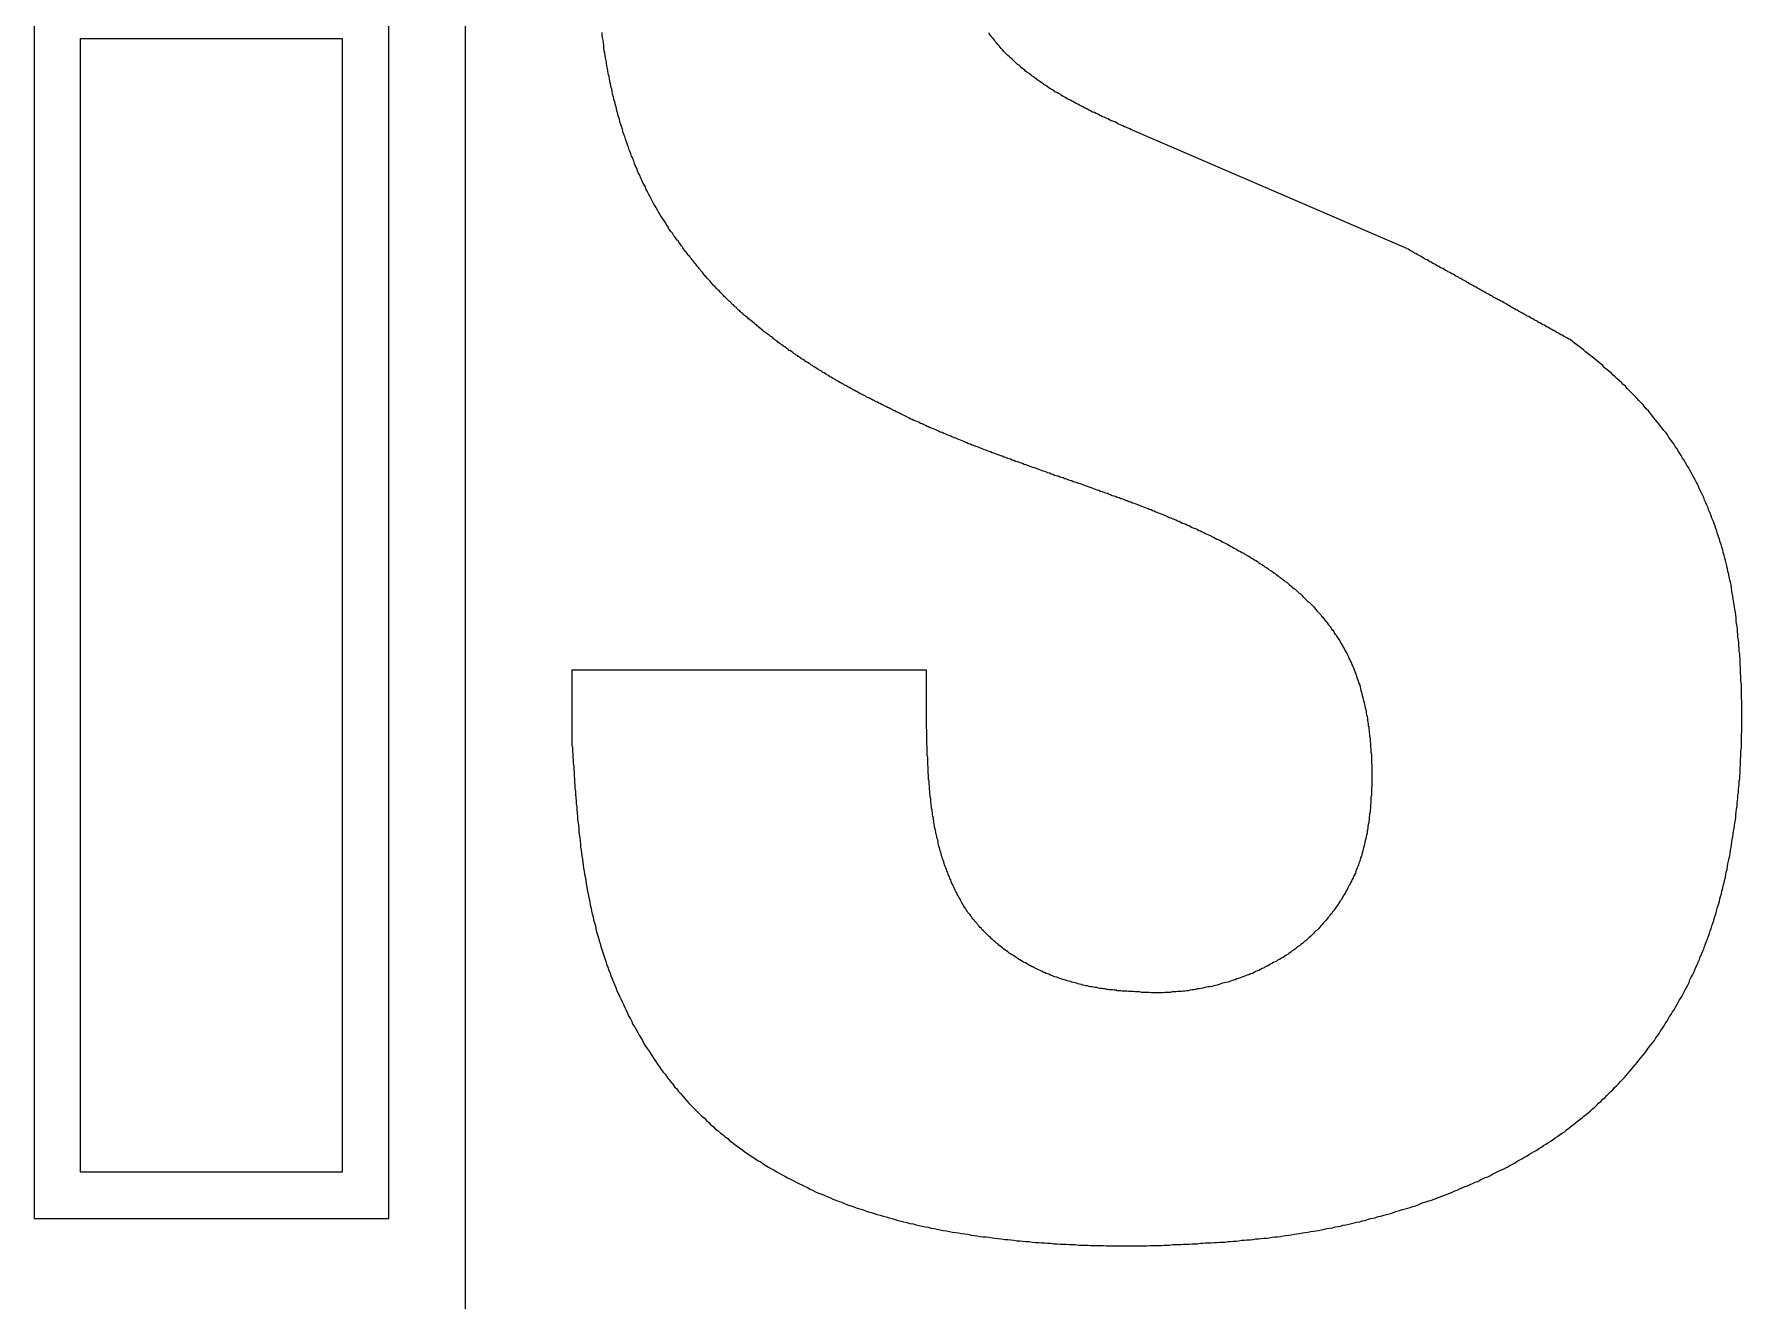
# Model space of a CAD drawing. Extents: x 79 to 365, y 158 to 362.
# Drawn here: x 126.534 to 130.48, y 334.522 to 337.45 of the extents above; entities that cross this region are included whole.
import ezdxf

# ---------------------------------------------------------------- set-up
doc = ezdxf.new("R2010")
doc.units = 0
doc.linetypes.add('CENTER', pattern=[17.5, 13, -1.5, 1.5, -1.5])
doc.layers.get('0').update_dxf_attribs({"linetype": 'CONTINUOUS'})
doc.layers.add('CENTER', color=1, linetype='CENTER')

msp = doc.modelspace()

# ---------------------------------------------------------------- linework, layer by layer
at = {"color": 7, "linetype": 'CONTINUOUS'}
for p, q in [((126.5344, 337.5473), (126.5344, 334.7122)), ((127.3535, 334.7122), (127.3535, 337.5473)), ((126.6417, 334.8195), (126.6417, 337.44)), ((126.6417, 337.44), (127.2458, 337.44)), ((127.2458, 337.44), (127.2458, 334.8195)), ((129.7059, 336.9542), (129.0738, 337.2274)), ((127.7769, 335.9796), (127.7769, 335.8147)), ((128.5961, 335.9796), (127.7769, 335.9796)), ((128.5961, 335.8601), (128.5961, 335.9796)), ((127.2458, 334.8195), (126.6417, 334.8195)), ((126.5344, 334.7122), (127.3535, 334.7122))]:
    msp.add_line(p, q, dxfattribs=at)
at = {"color": 7}
for points in [[(127.846, 337.454, 0), (127.846, 337.448, 0), (127.847, 337.442, 0), (127.848, 337.436, 0), (127.849, 337.43, 0), (127.85, 337.424, 0), (127.85, 337.418, 0), (127.851, 337.412, 0), (127.852, 337.407, 0), (127.853, 337.401, 0), (127.854, 337.395, 0), (127.855, 337.389, 0), (127.856, 337.383, 0), (127.857, 337.377, 0), (127.858, 337.371, 0), (127.859, 337.365, 0), (127.86, 337.359, 0), (127.862, 337.353, 0), (127.863, 337.347, 0), (127.864, 337.341, 0), (127.865, 337.336, 0), (127.866, 337.33, 0), (127.868, 337.324, 0), (127.869, 337.318, 0), (127.87, 337.312, 0), (127.872, 337.306, 0), (127.873, 337.3, 0), (127.875, 337.294, 0), (127.876, 337.289, 0), (127.878, 337.283, 0), (127.879, 337.277, 0), (127.881, 337.271, 0), (127.882, 337.265, 0), (127.884, 337.26, 0), (127.886, 337.254, 0), (127.887, 337.248, 0), (127.889, 337.242, 0), (127.891, 337.237, 0), (127.893, 337.231, 0), (127.894, 337.225, 0), (127.896, 337.219, 0), (127.898, 337.214, 0), (127.9, 337.208, 0), (127.902, 337.202, 0), (127.904, 337.197, 0), (127.906, 337.191, 0), (127.908, 337.185, 0), (127.91, 337.18, 0), (127.912, 337.174, 0), (127.914, 337.168, 0), (127.917, 337.163, 0), (127.919, 337.157, 0), (127.921, 337.151, 0), (127.923, 337.146, 0), (127.926, 337.14, 0), (127.928, 337.135, 0), (127.93, 337.129, 0), (127.933, 337.124, 0), (127.935, 337.118, 0), (127.938, 337.113, 0), (127.94, 337.107, 0), (127.943, 337.102, 0), (127.946, 337.097, 0), (127.948, 337.091, 0), (127.951, 337.086, 0), (127.954, 337.08, 0), (127.957, 337.075, 0), (127.959, 337.07, 0), (127.962, 337.064, 0), (127.965, 337.059, 0), (127.968, 337.054, 0), (127.971, 337.049, 0), (127.974, 337.044, 0), (127.977, 337.038, 0), (127.98, 337.033, 0), (127.983, 337.028, 0), (127.986, 337.023, 0), (127.99, 337.018, 0), (127.993, 337.013, 0), (127.996, 337.008, 0), (127.999, 337.003, 0)], [(129.074, 337.227, 0), (129.07, 337.229, 0), (129.066, 337.231, 0), (129.062, 337.233, 0), (129.058, 337.234, 0), (129.054, 337.236, 0), (129.05, 337.238, 0), (129.046, 337.24, 0), (129.042, 337.241, 0), (129.038, 337.243, 0), (129.035, 337.245, 0), (129.031, 337.247, 0), (129.027, 337.249, 0), (129.023, 337.25, 0), (129.019, 337.252, 0), (129.015, 337.254, 0), (129.011, 337.256, 0), (129.007, 337.258, 0), (129.003, 337.259, 0), (128.999, 337.261, 0), (128.996, 337.263, 0), (128.992, 337.265, 0), (128.988, 337.267, 0), (128.984, 337.269, 0), (128.98, 337.27, 0), (128.976, 337.272, 0), (128.972, 337.274, 0), (128.969, 337.276, 0), (128.965, 337.278, 0), (128.961, 337.28, 0), (128.957, 337.282, 0), (128.953, 337.284, 0), (128.95, 337.286, 0), (128.946, 337.288, 0), (128.942, 337.29, 0), (128.938, 337.292, 0), (128.934, 337.294, 0), (128.931, 337.296, 0), (128.927, 337.298, 0), (128.923, 337.3, 0), (128.919, 337.302, 0), (128.916, 337.304, 0), (128.912, 337.306, 0), (128.908, 337.308, 0), (128.905, 337.311, 0), (128.901, 337.313, 0), (128.897, 337.315, 0), (128.893, 337.317, 0), (128.89, 337.32, 0), (128.886, 337.322, 0), (128.883, 337.324, 0), (128.879, 337.326, 0), (128.875, 337.329, 0), (128.872, 337.331, 0), (128.868, 337.333, 0), (128.865, 337.336, 0), (128.861, 337.338, 0), (128.857, 337.341, 0), (128.854, 337.343, 0), (128.85, 337.346, 0), (128.847, 337.348, 0), (128.843, 337.351, 0), (128.84, 337.353, 0), (128.837, 337.356, 0), (128.833, 337.359, 0), (128.83, 337.361, 0), (128.826, 337.364, 0), (128.823, 337.367, 0), (128.82, 337.369, 0), (128.816, 337.372, 0), (128.813, 337.375, 0), (128.81, 337.378, 0), (128.806, 337.381, 0), (128.803, 337.383, 0), (128.8, 337.386, 0), (128.797, 337.389, 0), (128.794, 337.392, 0), (128.79, 337.395, 0), (128.787, 337.398, 0), (128.784, 337.401, 0), (128.781, 337.404, 0), (128.778, 337.407, 0), (128.775, 337.41, 0), (128.772, 337.414, 0), (128.769, 337.417, 0), (128.766, 337.42, 0), (128.764, 337.423, 0), (128.761, 337.426, 0), (128.758, 337.43, 0), (128.755, 337.433, 0), (128.753, 337.436, 0), (128.75, 337.44, 0), (128.747, 337.443, 0), (128.745, 337.446, 0), (128.742, 337.45, 0), (128.74, 337.453, 0)], [(128.552, 336.565, 0), (128.549, 336.566, 0), (128.546, 336.568, 0), (128.543, 336.569, 0), (128.541, 336.57, 0), (128.538, 336.572, 0), (128.535, 336.573, 0), (128.532, 336.575, 0), (128.529, 336.576, 0), (128.526, 336.577, 0), (128.523, 336.579, 0), (128.52, 336.58, 0), (128.518, 336.582, 0), (128.515, 336.583, 0), (128.512, 336.584, 0), (128.509, 336.586, 0), (128.506, 336.587, 0), (128.503, 336.589, 0), (128.5, 336.59, 0), (128.497, 336.592, 0), (128.495, 336.593, 0), (128.492, 336.594, 0), (128.489, 336.596, 0), (128.486, 336.597, 0), (128.483, 336.599, 0), (128.48, 336.6, 0), (128.477, 336.602, 0), (128.475, 336.603, 0), (128.472, 336.604, 0), (128.469, 336.606, 0), (128.466, 336.607, 0), (128.463, 336.609, 0), (128.46, 336.61, 0), (128.457, 336.612, 0), (128.455, 336.613, 0), (128.452, 336.615, 0), (128.449, 336.616, 0), (128.446, 336.618, 0), (128.443, 336.619, 0), (128.44, 336.621, 0), (128.438, 336.622, 0), (128.435, 336.624, 0), (128.432, 336.625, 0), (128.429, 336.627, 0), (128.426, 336.628, 0), (128.424, 336.63, 0), (128.421, 336.631, 0), (128.418, 336.633, 0), (128.415, 336.634, 0), (128.412, 336.636, 0), (128.41, 336.638, 0), (128.407, 336.639, 0), (128.404, 336.641, 0), (128.401, 336.642, 0), (128.398, 336.644, 0), (128.396, 336.645, 0), (128.393, 336.647, 0), (128.39, 336.649, 0), (128.387, 336.65, 0), (128.385, 336.652, 0), (128.382, 336.653, 0), (128.379, 336.655, 0), (128.376, 336.657, 0), (128.373, 336.658, 0), (128.371, 336.66, 0), (128.368, 336.662, 0), (128.365, 336.663, 0), (128.363, 336.665, 0), (128.36, 336.667, 0), (128.357, 336.668, 0), (128.354, 336.67, 0), (128.352, 336.672, 0), (128.349, 336.673, 0), (128.346, 336.675, 0), (128.343, 336.677, 0), (128.341, 336.678, 0), (128.338, 336.68, 0), (128.335, 336.682, 0), (128.333, 336.684, 0), (128.33, 336.685, 0), (128.327, 336.687, 0), (128.325, 336.689, 0), (128.322, 336.691, 0), (128.319, 336.692, 0), (128.316, 336.694, 0), (128.314, 336.696, 0), (128.311, 336.698, 0), (128.308, 336.699, 0), (128.306, 336.701, 0), (128.303, 336.703, 0), (128.3, 336.705, 0), (128.298, 336.707, 0), (128.295, 336.708, 0), (128.293, 336.71, 0), (128.29, 336.712, 0), (128.287, 336.714, 0), (128.285, 336.716, 0), (128.282, 336.718, 0), (128.279, 336.719, 0), (128.277, 336.721, 0), (128.274, 336.723, 0), (128.272, 336.725, 0), (128.269, 336.727, 0), (128.266, 336.729, 0), (128.264, 336.731, 0), (128.261, 336.732, 0), (128.259, 336.734, 0), (128.256, 336.736, 0), (128.253, 336.738, 0), (128.251, 336.74, 0), (128.248, 336.742, 0), (128.246, 336.744, 0), (128.243, 336.746, 0), (128.241, 336.748, 0), (128.238, 336.75, 0), (128.235, 336.752, 0), (128.233, 336.754, 0), (128.23, 336.756, 0), (128.228, 336.758, 0), (128.225, 336.76, 0), (128.223, 336.761, 0), (128.22, 336.763, 0), (128.218, 336.765, 0), (128.215, 336.767, 0), (128.213, 336.769, 0), (128.21, 336.771, 0), (128.208, 336.774, 0), (128.205, 336.776, 0), (128.203, 336.778, 0), (128.2, 336.78, 0), (128.198, 336.782, 0), (128.195, 336.784, 0), (128.193, 336.786, 0), (128.19, 336.788, 0), (128.188, 336.79, 0), (128.185, 336.792, 0), (128.183, 336.794, 0), (128.181, 336.796, 0), (128.178, 336.798, 0), (128.176, 336.8, 0), (128.173, 336.802, 0), (128.171, 336.805, 0), (128.168, 336.807, 0), (128.166, 336.809, 0), (128.164, 336.811, 0), (128.161, 336.813, 0), (128.159, 336.815, 0), (128.157, 336.818, 0), (128.154, 336.82, 0), (128.152, 336.822, 0), (128.15, 336.824, 0), (128.147, 336.826, 0), (128.145, 336.828, 0), (128.143, 336.831, 0), (128.14, 336.833, 0), (128.138, 336.835, 0), (128.136, 336.837, 0), (128.133, 336.84, 0), (128.131, 336.842, 0), (128.129, 336.844, 0), (128.127, 336.846, 0), (128.124, 336.849, 0), (128.122, 336.851, 0), (128.12, 336.853, 0), (128.118, 336.856, 0), (128.115, 336.858, 0), (128.113, 336.86, 0), (128.111, 336.862, 0), (128.109, 336.865, 0), (128.107, 336.867, 0), (128.104, 336.869, 0), (128.102, 336.872, 0), (128.1, 336.874, 0), (128.098, 336.877, 0), (128.096, 336.879, 0), (128.094, 336.881, 0), (128.092, 336.884, 0), (128.089, 336.886, 0), (128.087, 336.889, 0), (128.085, 336.891, 0), (128.083, 336.893, 0), (128.081, 336.896, 0), (128.079, 336.898, 0), (128.077, 336.901, 0), (128.075, 336.903, 0), (128.073, 336.906, 0), (128.071, 336.908, 0), (128.069, 336.911, 0), (128.067, 336.913, 0), (128.065, 336.916, 0), (128.063, 336.918, 0), (128.061, 336.921, 0), (128.059, 336.923, 0), (128.057, 336.926, 0), (128.055, 336.928, 0), (128.053, 336.931, 0), (128.051, 336.933, 0), (128.049, 336.936, 0), (128.047, 336.938, 0), (128.045, 336.941, 0), (128.043, 336.943, 0), (128.041, 336.946, 0), (128.039, 336.948, 0), (128.037, 336.951, 0), (128.035, 336.954, 0), (128.033, 336.956, 0), (128.032, 336.959, 0), (128.03, 336.961, 0), (128.028, 336.964, 0), (128.026, 336.966, 0), (128.024, 336.969, 0), (128.022, 336.972, 0), (128.02, 336.974, 0), (128.018, 336.977, 0), (128.016, 336.979, 0), (128.014, 336.982, 0), (128.012, 336.984, 0), (128.011, 336.987, 0), (128.009, 336.99, 0), (128.007, 336.992, 0), (128.005, 336.995, 0), (128.003, 336.997, 0), (128.001, 337, 0), (127.999, 337.003, 0)], [(130.083, 336.744, 0), (130.08, 336.745, 0), (130.077, 336.747, 0), (130.074, 336.749, 0), (130.071, 336.75, 0), (130.068, 336.752, 0), (130.065, 336.754, 0), (130.062, 336.755, 0), (130.059, 336.757, 0), (130.056, 336.759, 0), (130.053, 336.76, 0), (130.05, 336.762, 0), (130.047, 336.764, 0), (130.044, 336.765, 0), (130.041, 336.767, 0), (130.039, 336.768, 0), (130.036, 336.77, 0), (130.033, 336.772, 0), (130.03, 336.773, 0), (130.027, 336.775, 0), (130.024, 336.777, 0), (130.021, 336.778, 0), (130.018, 336.78, 0), (130.015, 336.782, 0), (130.012, 336.783, 0), (130.009, 336.785, 0), (130.006, 336.787, 0), (130.003, 336.788, 0), (130, 336.79, 0), (129.997, 336.792, 0), (129.994, 336.793, 0), (129.991, 336.795, 0), (129.988, 336.797, 0), (129.985, 336.798, 0), (129.982, 336.8, 0), (129.979, 336.802, 0), (129.976, 336.803, 0), (129.973, 336.805, 0), (129.97, 336.807, 0), (129.967, 336.808, 0), (129.964, 336.81, 0), (129.961, 336.812, 0), (129.958, 336.813, 0), (129.955, 336.815, 0), (129.952, 336.817, 0), (129.949, 336.818, 0), (129.946, 336.82, 0), (129.943, 336.822, 0), (129.941, 336.823, 0), (129.938, 336.825, 0), (129.935, 336.827, 0), (129.932, 336.828, 0), (129.929, 336.83, 0), (129.926, 336.832, 0), (129.923, 336.833, 0), (129.92, 336.835, 0), (129.917, 336.836, 0), (129.914, 336.838, 0), (129.911, 336.84, 0), (129.908, 336.841, 0), (129.905, 336.843, 0), (129.902, 336.845, 0), (129.899, 336.846, 0), (129.896, 336.848, 0), (129.893, 336.85, 0), (129.89, 336.851, 0), (129.887, 336.853, 0), (129.884, 336.855, 0), (129.881, 336.856, 0), (129.878, 336.858, 0), (129.875, 336.86, 0), (129.872, 336.861, 0), (129.869, 336.863, 0), (129.866, 336.865, 0), (129.863, 336.866, 0), (129.86, 336.868, 0), (129.857, 336.87, 0), (129.854, 336.871, 0), (129.851, 336.873, 0), (129.848, 336.875, 0), (129.845, 336.876, 0), (129.843, 336.878, 0), (129.84, 336.88, 0), (129.837, 336.881, 0), (129.834, 336.883, 0), (129.831, 336.885, 0), (129.828, 336.886, 0), (129.825, 336.888, 0), (129.822, 336.89, 0), (129.819, 336.891, 0), (129.816, 336.893, 0), (129.813, 336.895, 0), (129.81, 336.896, 0), (129.807, 336.898, 0), (129.804, 336.9, 0), (129.801, 336.901, 0), (129.798, 336.903, 0), (129.795, 336.904, 0), (129.792, 336.906, 0), (129.789, 336.908, 0), (129.786, 336.909, 0), (129.783, 336.911, 0), (129.78, 336.913, 0), (129.777, 336.914, 0), (129.774, 336.916, 0), (129.771, 336.918, 0), (129.768, 336.919, 0), (129.765, 336.921, 0), (129.762, 336.923, 0), (129.759, 336.924, 0), (129.756, 336.926, 0), (129.753, 336.928, 0), (129.75, 336.929, 0), (129.747, 336.931, 0), (129.744, 336.933, 0), (129.742, 336.934, 0), (129.739, 336.936, 0), (129.736, 336.938, 0), (129.733, 336.939, 0), (129.73, 336.941, 0), (129.727, 336.943, 0), (129.724, 336.944, 0), (129.721, 336.946, 0), (129.718, 336.948, 0), (129.715, 336.949, 0), (129.712, 336.951, 0), (129.709, 336.953, 0), (129.706, 336.954, 0)], [(129.126, 334.65, 0), (129.133, 334.65, 0), (129.139, 334.65, 0), (129.145, 334.651, 0), (129.152, 334.651, 0), (129.158, 334.651, 0), (129.165, 334.652, 0), (129.171, 334.652, 0), (129.177, 334.652, 0), (129.184, 334.652, 0), (129.19, 334.653, 0), (129.197, 334.653, 0), (129.203, 334.653, 0), (129.209, 334.654, 0), (129.216, 334.654, 0), (129.222, 334.654, 0), (129.229, 334.655, 0), (129.235, 334.655, 0), (129.241, 334.656, 0), (129.248, 334.656, 0), (129.254, 334.656, 0), (129.261, 334.657, 0), (129.267, 334.657, 0), (129.273, 334.658, 0), (129.28, 334.658, 0), (129.286, 334.658, 0), (129.293, 334.659, 0), (129.299, 334.659, 0), (129.305, 334.66, 0), (129.312, 334.66, 0), (129.318, 334.661, 0), (129.325, 334.662, 0), (129.331, 334.662, 0), (129.337, 334.663, 0), (129.344, 334.663, 0), (129.35, 334.664, 0), (129.356, 334.665, 0), (129.363, 334.665, 0), (129.369, 334.666, 0), (129.376, 334.667, 0), (129.382, 334.667, 0), (129.388, 334.668, 0), (129.395, 334.669, 0), (129.401, 334.67, 0), (129.407, 334.67, 0), (129.414, 334.671, 0), (129.42, 334.672, 0), (129.426, 334.673, 0), (129.433, 334.674, 0), (129.439, 334.675, 0), (129.446, 334.676, 0), (129.452, 334.677, 0), (129.458, 334.678, 0), (129.465, 334.679, 0), (129.471, 334.68, 0), (129.477, 334.681, 0), (129.484, 334.682, 0), (129.49, 334.683, 0), (129.496, 334.684, 0), (129.502, 334.685, 0), (129.509, 334.686, 0), (129.515, 334.688, 0), (129.521, 334.689, 0), (129.528, 334.69, 0), (129.534, 334.691, 0), (129.54, 334.693, 0), (129.547, 334.694, 0), (129.553, 334.695, 0), (129.559, 334.697, 0), (129.565, 334.698, 0), (129.572, 334.699, 0), (129.578, 334.701, 0), (129.584, 334.702, 0), (129.59, 334.704, 0), (129.597, 334.705, 0), (129.603, 334.707, 0), (129.609, 334.708, 0), (129.615, 334.71, 0), (129.622, 334.712, 0), (129.628, 334.713, 0), (129.634, 334.715, 0), (129.64, 334.717, 0), (129.646, 334.718, 0), (129.653, 334.72, 0), (129.659, 334.722, 0), (129.665, 334.723, 0), (129.671, 334.725, 0), (129.677, 334.727, 0), (129.683, 334.729, 0), (129.689, 334.731, 0), (129.696, 334.733, 0), (129.702, 334.735, 0), (129.708, 334.736, 0), (129.714, 334.738, 0), (129.72, 334.74, 0), (129.726, 334.742, 0), (129.732, 334.744, 0), (129.738, 334.747, 0), (129.744, 334.749, 0), (129.75, 334.751, 0), (129.757, 334.753, 0), (129.763, 334.755, 0), (129.769, 334.757, 0), (129.775, 334.759, 0), (129.781, 334.762, 0), (129.787, 334.764, 0), (129.793, 334.766, 0), (129.799, 334.769, 0), (129.805, 334.771, 0), (129.811, 334.773, 0), (129.817, 334.776, 0), (129.822, 334.778, 0), (129.828, 334.781, 0), (129.834, 334.783, 0), (129.84, 334.786, 0), (129.846, 334.788, 0), (129.852, 334.791, 0), (129.858, 334.793, 0), (129.864, 334.796, 0), (129.87, 334.798, 0), (129.875, 334.801, 0), (129.881, 334.804, 0), (129.887, 334.807, 0), (129.893, 334.809, 0), (129.899, 334.812, 0), (129.904, 334.815, 0), (129.91, 334.818, 0), (129.916, 334.821, 0), (129.922, 334.824, 0), (129.927, 334.826, 0), (129.933, 334.829, 0), (129.939, 334.832, 0), (129.944, 334.835, 0), (129.95, 334.838, 0), (129.956, 334.841, 0), (129.961, 334.845, 0), (129.967, 334.848, 0), (129.973, 334.851, 0), (129.978, 334.854, 0), (129.984, 334.857, 0), (129.989, 334.861, 0), (129.995, 334.864, 0), (130, 334.867, 0), (130.006, 334.87, 0), (130.011, 334.874, 0), (130.017, 334.877, 0), (130.022, 334.881, 0), (130.027, 334.884, 0), (130.033, 334.888, 0), (130.038, 334.891, 0), (130.044, 334.895, 0), (130.049, 334.899, 0), (130.054, 334.902, 0), (130.059, 334.906, 0), (130.065, 334.91, 0), (130.07, 334.913, 0), (130.075, 334.917, 0), (130.08, 334.921, 0), (130.085, 334.925, 0), (130.09, 334.929, 0), (130.095, 334.933, 0), (130.1, 334.937, 0), (130.106, 334.941, 0), (130.111, 334.945, 0), (130.115, 334.949, 0), (130.12, 334.953, 0), (130.125, 334.957, 0), (130.13, 334.961, 0), (130.135, 334.966, 0), (130.14, 334.97, 0), (130.145, 334.974, 0), (130.149, 334.979, 0), (130.154, 334.983, 0), (130.159, 334.988, 0), (130.164, 334.992, 0), (130.168, 334.997, 0), (130.173, 335.001, 0), (130.177, 335.006, 0), (130.182, 335.01, 0), (130.186, 335.015, 0), (130.191, 335.02, 0), (130.195, 335.024, 0), (130.2, 335.029, 0), (130.204, 335.034, 0), (130.209, 335.038, 0), (130.213, 335.043, 0), (130.217, 335.048, 0), (130.221, 335.053, 0), (130.226, 335.058, 0), (130.23, 335.063, 0), (130.234, 335.068, 0), (130.238, 335.073, 0), (130.242, 335.078, 0), (130.246, 335.083, 0), (130.25, 335.088, 0), (130.254, 335.093, 0), (130.258, 335.098, 0), (130.262, 335.104, 0), (130.266, 335.109, 0), (130.27, 335.114, 0), (130.274, 335.119, 0), (130.278, 335.124, 0), (130.281, 335.13, 0), (130.285, 335.135, 0), (130.289, 335.14, 0), (130.292, 335.146, 0), (130.296, 335.151, 0), (130.3, 335.157, 0), (130.303, 335.162, 0), (130.307, 335.168, 0), (130.31, 335.173, 0), (130.313, 335.179, 0), (130.317, 335.184, 0), (130.32, 335.19, 0), (130.324, 335.195, 0), (130.327, 335.201, 0), (130.33, 335.206, 0), (130.333, 335.212, 0), (130.336, 335.218, 0), (130.34, 335.223, 0), (130.343, 335.229, 0), (130.346, 335.235, 0), (130.349, 335.241, 0), (130.352, 335.246, 0), (130.355, 335.252, 0), (130.358, 335.258, 0), (130.36, 335.264, 0), (130.363, 335.27, 0), (130.366, 335.275, 0), (130.369, 335.281, 0), (130.371, 335.287, 0), (130.374, 335.293, 0), (130.377, 335.299, 0), (130.379, 335.305, 0), (130.382, 335.311, 0), (130.384, 335.317, 0), (130.387, 335.323, 0), (130.389, 335.329, 0), (130.392, 335.335, 0), (130.394, 335.341, 0), (130.396, 335.347, 0), (130.398, 335.353, 0), (130.401, 335.359, 0), (130.403, 335.365, 0), (130.405, 335.371, 0), (130.407, 335.377, 0), (130.409, 335.383, 0), (130.411, 335.389, 0), (130.413, 335.395, 0), (130.415, 335.401, 0), (130.417, 335.408, 0), (130.419, 335.414, 0), (130.421, 335.42, 0), (130.422, 335.426, 0), (130.424, 335.432, 0), (130.426, 335.438, 0), (130.428, 335.445, 0), (130.429, 335.451, 0), (130.431, 335.457, 0), (130.433, 335.463, 0), (130.434, 335.469, 0), (130.436, 335.476, 0), (130.437, 335.482, 0), (130.439, 335.488, 0), (130.44, 335.494, 0), (130.442, 335.501, 0), (130.443, 335.507, 0), (130.444, 335.513, 0), (130.446, 335.519, 0), (130.447, 335.526, 0), (130.448, 335.532, 0), (130.449, 335.538, 0), (130.451, 335.545, 0), (130.452, 335.551, 0), (130.453, 335.557, 0), (130.454, 335.564, 0), (130.455, 335.57, 0), (130.456, 335.576, 0), (130.457, 335.583, 0), (130.458, 335.589, 0), (130.459, 335.595, 0), (130.46, 335.602, 0), (130.461, 335.608, 0), (130.462, 335.614, 0), (130.463, 335.621, 0), (130.464, 335.627, 0), (130.465, 335.633, 0), (130.466, 335.64, 0), (130.466, 335.646, 0), (130.467, 335.652, 0), (130.468, 335.659, 0), (130.469, 335.665, 0), (130.469, 335.672, 0), (130.47, 335.678, 0), (130.471, 335.684, 0), (130.471, 335.691, 0), (130.472, 335.697, 0), (130.472, 335.704, 0), (130.473, 335.71, 0), (130.474, 335.716, 0), (130.474, 335.723, 0), (130.475, 335.729, 0), (130.475, 335.736, 0), (130.476, 335.742, 0), (130.476, 335.748, 0), (130.476, 335.755, 0), (130.477, 335.761, 0), (130.477, 335.768, 0), (130.477, 335.774, 0), (130.478, 335.78, 0), (130.478, 335.787, 0), (130.478, 335.793, 0), (130.479, 335.8, 0), (130.479, 335.806, 0), (130.479, 335.812, 0), (130.479, 335.819, 0), (130.479, 335.825, 0), (130.479, 335.832, 0), (130.48, 335.838, 0), (130.48, 335.845, 0), (130.48, 335.851, 0), (130.48, 335.857, 0), (130.48, 335.864, 0), (130.48, 335.87, 0), (130.48, 335.877, 0), (130.48, 335.883, 0), (130.48, 335.889, 0), (130.48, 335.896, 0), (130.48, 335.902, 0), (130.48, 335.909, 0), (130.479, 335.915, 0), (130.479, 335.922, 0), (130.479, 335.928, 0), (130.479, 335.934, 0), (130.479, 335.941, 0), (130.479, 335.947, 0), (130.478, 335.954, 0), (130.478, 335.96, 0), (130.478, 335.966, 0), (130.477, 335.973, 0), (130.477, 335.979, 0), (130.477, 335.986, 0), (130.476, 335.992, 0), (130.476, 335.998, 0), (130.476, 336.005, 0), (130.475, 336.011, 0), (130.475, 336.018, 0), (130.474, 336.024, 0), (130.474, 336.03, 0), (130.473, 336.037, 0), (130.473, 336.043, 0), (130.472, 336.05, 0), (130.471, 336.056, 0), (130.471, 336.062, 0), (130.47, 336.069, 0), (130.47, 336.075, 0), (130.469, 336.081, 0), (130.468, 336.088, 0), (130.467, 336.094, 0), (130.467, 336.101, 0), (130.466, 336.107, 0), (130.465, 336.113, 0), (130.464, 336.12, 0), (130.463, 336.126, 0), (130.462, 336.132, 0), (130.461, 336.139, 0), (130.46, 336.145, 0), (130.459, 336.151, 0), (130.458, 336.158, 0), (130.457, 336.164, 0), (130.456, 336.17, 0), (130.455, 336.177, 0), (130.454, 336.183, 0), (130.452, 336.189, 0), (130.451, 336.195, 0), (130.45, 336.202, 0), (130.448, 336.208, 0), (130.447, 336.214, 0), (130.445, 336.221, 0), (130.444, 336.227, 0), (130.442, 336.233, 0), (130.441, 336.239, 0), (130.439, 336.245, 0), (130.437, 336.252, 0), (130.436, 336.258, 0), (130.434, 336.264, 0), (130.432, 336.27, 0), (130.43, 336.276, 0), (130.428, 336.283, 0), (130.426, 336.289, 0), (130.424, 336.295, 0), (130.422, 336.301, 0), (130.42, 336.307, 0), (130.418, 336.313, 0), (130.416, 336.319, 0), (130.414, 336.325, 0), (130.411, 336.331, 0), (130.409, 336.337, 0), (130.407, 336.343, 0), (130.404, 336.349, 0), (130.402, 336.355, 0), (130.399, 336.361, 0), (130.397, 336.367, 0), (130.394, 336.373, 0), (130.392, 336.379, 0), (130.389, 336.385, 0), (130.386, 336.391, 0), (130.383, 336.397, 0), (130.381, 336.402, 0), (130.378, 336.408, 0), (130.375, 336.414, 0), (130.372, 336.42, 0), (130.369, 336.425, 0), (130.366, 336.431, 0), (130.363, 336.437, 0), (130.36, 336.442, 0), (130.357, 336.448, 0), (130.353, 336.454, 0), (130.35, 336.459, 0), (130.347, 336.465, 0), (130.343, 336.47, 0), (130.34, 336.476, 0), (130.337, 336.481, 0), (130.333, 336.487, 0), (130.33, 336.492, 0), (130.326, 336.497, 0), (130.323, 336.503, 0), (130.319, 336.508, 0), (130.315, 336.513, 0), (130.311, 336.518, 0), (130.308, 336.524, 0), (130.304, 336.529, 0), (130.3, 336.534, 0), (130.296, 336.539, 0), (130.292, 336.544, 0), (130.288, 336.549, 0), (130.284, 336.554, 0), (130.28, 336.559, 0), (130.276, 336.564, 0), (130.272, 336.569, 0), (130.268, 336.574, 0), (130.264, 336.579, 0), (130.259, 336.584, 0), (130.255, 336.589, 0), (130.251, 336.594, 0), (130.247, 336.598, 0), (130.242, 336.603, 0), (130.238, 336.608, 0), (130.233, 336.613, 0), (130.229, 336.617, 0), (130.224, 336.622, 0), (130.22, 336.626, 0), (130.215, 336.631, 0), (130.211, 336.636, 0), (130.206, 336.64, 0), (130.202, 336.645, 0), (130.197, 336.649, 0), (130.192, 336.653, 0), (130.187, 336.658, 0), (130.183, 336.662, 0), (130.178, 336.667, 0), (130.173, 336.671, 0), (130.168, 336.675, 0), (130.163, 336.679, 0), (130.159, 336.684, 0), (130.154, 336.688, 0), (130.149, 336.692, 0), (130.144, 336.696, 0), (130.139, 336.7, 0), (130.134, 336.704, 0), (130.129, 336.708, 0), (130.124, 336.712, 0), (130.119, 336.716, 0), (130.114, 336.72, 0), (130.109, 336.724, 0), (130.104, 336.728, 0), (130.099, 336.732, 0), (130.093, 336.736, 0), (130.088, 336.74, 0), (130.083, 336.744, 0)], [(128.552, 336.565, 0), (128.556, 336.563, 0), (128.56, 336.561, 0), (128.563, 336.56, 0), (128.567, 336.558, 0), (128.571, 336.556, 0), (128.575, 336.555, 0), (128.579, 336.553, 0), (128.582, 336.551, 0), (128.586, 336.55, 0), (128.59, 336.548, 0), (128.594, 336.546, 0), (128.598, 336.544, 0), (128.601, 336.543, 0), (128.605, 336.541, 0), (128.609, 336.539, 0), (128.613, 336.538, 0), (128.617, 336.536, 0), (128.62, 336.535, 0), (128.624, 336.533, 0), (128.628, 336.531, 0), (128.632, 336.53, 0), (128.636, 336.528, 0), (128.64, 336.526, 0), (128.643, 336.525, 0), (128.647, 336.523, 0), (128.651, 336.522, 0), (128.655, 336.52, 0), (128.659, 336.518, 0), (128.663, 336.517, 0), (128.666, 336.515, 0), (128.67, 336.514, 0), (128.674, 336.512, 0), (128.678, 336.511, 0), (128.682, 336.509, 0), (128.686, 336.507, 0), (128.689, 336.506, 0), (128.693, 336.504, 0), (128.697, 336.503, 0), (128.701, 336.501, 0), (128.705, 336.5, 0), (128.709, 336.498, 0), (128.713, 336.497, 0), (128.717, 336.495, 0), (128.72, 336.494, 0), (128.724, 336.492, 0), (128.728, 336.491, 0), (128.732, 336.489, 0), (128.736, 336.488, 0), (128.74, 336.486, 0), (128.744, 336.485, 0), (128.748, 336.483, 0), (128.751, 336.482, 0), (128.755, 336.481, 0), (128.759, 336.479, 0), (128.763, 336.478, 0), (128.767, 336.476, 0), (128.771, 336.475, 0), (128.775, 336.473, 0), (128.779, 336.472, 0), (128.783, 336.47, 0), (128.787, 336.469, 0), (128.79, 336.468, 0), (128.794, 336.466, 0), (128.798, 336.465, 0), (128.802, 336.463, 0), (128.806, 336.462, 0), (128.81, 336.461, 0), (128.814, 336.459, 0), (128.818, 336.458, 0), (128.822, 336.456, 0), (128.826, 336.455, 0), (128.829, 336.454, 0), (128.833, 336.452, 0), (128.837, 336.451, 0), (128.841, 336.449, 0), (128.845, 336.448, 0), (128.849, 336.447, 0), (128.853, 336.445, 0), (128.857, 336.444, 0), (128.861, 336.442, 0), (128.865, 336.441, 0), (128.869, 336.44, 0), (128.873, 336.438, 0), (128.876, 336.437, 0), (128.88, 336.436, 0), (128.884, 336.434, 0), (128.888, 336.433, 0), (128.892, 336.431, 0), (128.896, 336.43, 0), (128.9, 336.429, 0), (128.904, 336.427, 0), (128.908, 336.426, 0), (128.912, 336.425, 0), (128.916, 336.423, 0), (128.92, 336.422, 0), (128.924, 336.42, 0), (128.927, 336.419, 0), (128.931, 336.418, 0), (128.935, 336.416, 0), (128.939, 336.415, 0), (128.943, 336.414, 0), (128.947, 336.412, 0), (128.951, 336.411, 0), (128.955, 336.41, 0), (128.959, 336.408, 0), (128.963, 336.407, 0), (128.967, 336.405, 0), (128.971, 336.404, 0), (128.974, 336.403, 0), (128.978, 336.401, 0), (128.982, 336.4, 0), (128.986, 336.398, 0), (128.99, 336.397, 0), (128.994, 336.396, 0), (128.998, 336.394, 0), (129.002, 336.393, 0), (129.006, 336.391, 0), (129.01, 336.39, 0), (129.014, 336.389, 0), (129.018, 336.387, 0), (129.021, 336.386, 0), (129.025, 336.384, 0), (129.029, 336.383, 0), (129.033, 336.382, 0), (129.037, 336.38, 0), (129.041, 336.379, 0), (129.045, 336.377, 0), (129.049, 336.376, 0), (129.053, 336.374, 0), (129.056, 336.373, 0), (129.06, 336.372, 0), (129.064, 336.37, 0), (129.068, 336.369, 0), (129.072, 336.367, 0), (129.076, 336.366, 0), (129.08, 336.364, 0), (129.084, 336.363, 0), (129.088, 336.361, 0), (129.091, 336.36, 0), (129.095, 336.358, 0), (129.099, 336.357, 0), (129.103, 336.355, 0), (129.107, 336.354, 0), (129.111, 336.352, 0), (129.115, 336.351, 0), (129.118, 336.349, 0), (129.122, 336.348, 0), (129.126, 336.346, 0), (129.13, 336.344, 0), (129.134, 336.343, 0), (129.138, 336.341, 0), (129.142, 336.34, 0), (129.145, 336.338, 0), (129.149, 336.337, 0), (129.153, 336.335, 0), (129.157, 336.333, 0), (129.161, 336.332, 0), (129.165, 336.33, 0), (129.168, 336.329, 0), (129.172, 336.327, 0), (129.176, 336.325, 0), (129.18, 336.324, 0), (129.184, 336.322, 0), (129.187, 336.32, 0), (129.191, 336.319, 0), (129.195, 336.317, 0), (129.199, 336.315, 0), (129.203, 336.314, 0), (129.206, 336.312, 0), (129.21, 336.31, 0), (129.214, 336.308, 0), (129.218, 336.307, 0), (129.222, 336.305, 0), (129.225, 336.303, 0), (129.229, 336.302, 0), (129.233, 336.3, 0), (129.237, 336.298, 0), (129.24, 336.296, 0), (129.244, 336.294, 0), (129.248, 336.293, 0), (129.252, 336.291, 0), (129.255, 336.289, 0), (129.259, 336.287, 0), (129.263, 336.285, 0), (129.267, 336.283, 0), (129.27, 336.282, 0), (129.274, 336.28, 0), (129.278, 336.278, 0), (129.281, 336.276, 0), (129.285, 336.274, 0), (129.289, 336.272, 0), (129.292, 336.27, 0), (129.296, 336.268, 0), (129.3, 336.266, 0), (129.303, 336.264, 0), (129.307, 336.262, 0), (129.311, 336.26, 0), (129.314, 336.258, 0), (129.318, 336.256, 0), (129.322, 336.254, 0), (129.325, 336.252, 0), (129.329, 336.25, 0), (129.332, 336.248, 0), (129.336, 336.246, 0), (129.339, 336.244, 0), (129.343, 336.242, 0), (129.347, 336.239, 0), (129.35, 336.237, 0), (129.354, 336.235, 0), (129.357, 336.233, 0), (129.361, 336.231, 0), (129.364, 336.228, 0), (129.368, 336.226, 0), (129.371, 336.224, 0), (129.375, 336.222, 0), (129.378, 336.219, 0), (129.382, 336.217, 0), (129.385, 336.215, 0), (129.388, 336.212, 0), (129.392, 336.21, 0), (129.395, 336.208, 0), (129.399, 336.205, 0), (129.402, 336.203, 0), (129.405, 336.2, 0), (129.409, 336.198, 0), (129.412, 336.195, 0), (129.415, 336.193, 0), (129.419, 336.19, 0), (129.422, 336.188, 0), (129.425, 336.185, 0), (129.429, 336.183, 0), (129.432, 336.18, 0), (129.435, 336.177, 0), (129.438, 336.175, 0), (129.441, 336.172, 0), (129.445, 336.169, 0), (129.448, 336.167, 0), (129.451, 336.164, 0), (129.454, 336.161, 0), (129.457, 336.158, 0), (129.46, 336.156, 0), (129.463, 336.153, 0), (129.466, 336.15, 0), (129.469, 336.147, 0), (129.472, 336.144, 0), (129.475, 336.141, 0), (129.478, 336.138, 0), (129.481, 336.136, 0), (129.484, 336.133, 0), (129.487, 336.13, 0), (129.49, 336.127, 0), (129.493, 336.124, 0), (129.496, 336.12, 0), (129.498, 336.117, 0), (129.501, 336.114, 0), (129.504, 336.111, 0), (129.507, 336.108, 0), (129.509, 336.105, 0), (129.512, 336.102, 0), (129.515, 336.098, 0), (129.517, 336.095, 0), (129.52, 336.092, 0), (129.522, 336.089, 0), (129.525, 336.085, 0), (129.527, 336.082, 0), (129.53, 336.079, 0), (129.532, 336.075, 0), (129.535, 336.072, 0), (129.537, 336.069, 0), (129.539, 336.065, 0), (129.542, 336.062, 0), (129.544, 336.058, 0), (129.546, 336.055, 0), (129.549, 336.051, 0), (129.551, 336.048, 0), (129.553, 336.044, 0), (129.555, 336.04, 0), (129.557, 336.037, 0), (129.559, 336.033, 0), (129.561, 336.03, 0), (129.563, 336.026, 0), (129.565, 336.022, 0), (129.567, 336.019, 0), (129.569, 336.015, 0), (129.571, 336.011, 0), (129.572, 336.007, 0), (129.574, 336.004, 0), (129.576, 336, 0), (129.578, 335.996, 0), (129.579, 335.992, 0), (129.581, 335.988, 0), (129.583, 335.985, 0), (129.584, 335.981, 0), (129.586, 335.977, 0), (129.587, 335.973, 0), (129.589, 335.969, 0), (129.59, 335.965, 0), (129.591, 335.961, 0), (129.593, 335.957, 0), (129.594, 335.953, 0), (129.595, 335.949, 0), (129.597, 335.945, 0), (129.598, 335.941, 0), (129.599, 335.937, 0), (129.6, 335.933, 0), (129.601, 335.929, 0), (129.602, 335.925, 0), (129.603, 335.921, 0), (129.604, 335.917, 0), (129.605, 335.913, 0), (129.606, 335.909, 0), (129.607, 335.905, 0), (129.608, 335.901, 0), (129.609, 335.897, 0), (129.61, 335.893, 0), (129.611, 335.889, 0), (129.612, 335.885, 0), (129.612, 335.881, 0), (129.613, 335.877, 0), (129.614, 335.873, 0), (129.615, 335.868, 0), (129.615, 335.864, 0), (129.616, 335.86, 0), (129.617, 335.856, 0), (129.617, 335.852, 0), (129.618, 335.848, 0), (129.618, 335.844, 0), (129.619, 335.84, 0), (129.619, 335.836, 0), (129.62, 335.831, 0), (129.62, 335.827, 0), (129.621, 335.823, 0), (129.621, 335.819, 0), (129.621, 335.815, 0), (129.622, 335.811, 0), (129.622, 335.807, 0), (129.622, 335.803, 0), (129.623, 335.798, 0), (129.623, 335.794, 0), (129.623, 335.79, 0), (129.624, 335.786, 0), (129.624, 335.782, 0), (129.624, 335.778, 0), (129.624, 335.774, 0), (129.624, 335.769, 0), (129.624, 335.765, 0), (129.625, 335.761, 0), (129.625, 335.757, 0), (129.625, 335.753, 0), (129.625, 335.749, 0), (129.625, 335.744, 0), (129.625, 335.74, 0), (129.625, 335.736, 0), (129.625, 335.732, 0), (129.625, 335.728, 0), (129.625, 335.723, 0), (129.625, 335.719, 0), (129.625, 335.715, 0), (129.625, 335.711, 0), (129.624, 335.707, 0), (129.624, 335.703, 0), (129.624, 335.698, 0), (129.624, 335.694, 0), (129.624, 335.69, 0), (129.623, 335.686, 0), (129.623, 335.682, 0), (129.623, 335.677, 0), (129.623, 335.673, 0), (129.622, 335.669, 0), (129.622, 335.665, 0), (129.622, 335.661, 0), (129.621, 335.656, 0), (129.621, 335.652, 0), (129.62, 335.648, 0), (129.62, 335.644, 0), (129.619, 335.64, 0), (129.619, 335.636, 0), (129.618, 335.631, 0), (129.618, 335.627, 0), (129.617, 335.623, 0), (129.616, 335.619, 0), (129.616, 335.615, 0), (129.615, 335.611, 0), (129.614, 335.607, 0), (129.614, 335.603, 0), (129.613, 335.599, 0), (129.612, 335.594, 0), (129.611, 335.59, 0), (129.61, 335.586, 0), (129.609, 335.582, 0), (129.608, 335.578, 0), (129.607, 335.574, 0), (129.606, 335.57, 0), (129.605, 335.566, 0), (129.604, 335.562, 0), (129.603, 335.558, 0), (129.602, 335.554, 0), (129.601, 335.55, 0), (129.599, 335.546, 0), (129.598, 335.542, 0), (129.597, 335.538, 0), (129.595, 335.534, 0), (129.594, 335.53, 0), (129.593, 335.526, 0), (129.591, 335.523, 0), (129.59, 335.519, 0), (129.588, 335.515, 0), (129.587, 335.511, 0), (129.585, 335.507, 0), (129.583, 335.503, 0), (129.582, 335.5, 0), (129.58, 335.496, 0), (129.578, 335.492, 0), (129.576, 335.488, 0), (129.574, 335.484, 0), (129.572, 335.481, 0), (129.57, 335.477, 0), (129.568, 335.473, 0), (129.566, 335.47, 0), (129.564, 335.466, 0), (129.562, 335.462, 0), (129.56, 335.459, 0), (129.558, 335.455, 0), (129.556, 335.452, 0), (129.554, 335.448, 0), (129.551, 335.445, 0), (129.549, 335.441, 0), (129.547, 335.438, 0), (129.544, 335.434, 0), (129.542, 335.431, 0), (129.539, 335.427, 0), (129.537, 335.424, 0), (129.534, 335.421, 0), (129.532, 335.417, 0), (129.529, 335.414, 0), (129.527, 335.411, 0), (129.524, 335.408, 0), (129.521, 335.404, 0), (129.519, 335.401, 0), (129.516, 335.398, 0), (129.513, 335.395, 0), (129.51, 335.392, 0), (129.507, 335.389, 0), (129.505, 335.386, 0), (129.502, 335.382, 0), (129.499, 335.379, 0), (129.496, 335.377, 0), (129.493, 335.374, 0), (129.49, 335.371, 0), (129.487, 335.368, 0), (129.484, 335.365, 0), (129.48, 335.362, 0), (129.477, 335.359, 0), (129.474, 335.356, 0), (129.471, 335.354, 0), (129.468, 335.351, 0), (129.465, 335.348, 0), (129.461, 335.346, 0), (129.458, 335.343, 0), (129.455, 335.341, 0), (129.451, 335.338, 0), (129.448, 335.335, 0), (129.444, 335.333, 0), (129.441, 335.331, 0), (129.438, 335.328, 0), (129.434, 335.326, 0), (129.431, 335.323, 0), (129.427, 335.321, 0), (129.424, 335.319, 0), (129.42, 335.316, 0), (129.416, 335.314, 0), (129.413, 335.312, 0), (129.409, 335.31, 0), (129.406, 335.308, 0), (129.402, 335.306, 0), (129.398, 335.304, 0), (129.394, 335.302, 0), (129.391, 335.3, 0), (129.387, 335.298, 0), (129.383, 335.296, 0), (129.379, 335.294, 0), (129.376, 335.292, 0), (129.372, 335.29, 0), (129.368, 335.288, 0), (129.364, 335.286, 0), (129.36, 335.285, 0), (129.356, 335.283, 0), (129.353, 335.281, 0), (129.349, 335.279, 0), (129.345, 335.278, 0), (129.341, 335.276, 0), (129.337, 335.275, 0), (129.333, 335.273, 0), (129.329, 335.272, 0), (129.325, 335.27, 0), (129.321, 335.269, 0), (129.317, 335.267, 0), (129.313, 335.266, 0), (129.309, 335.264, 0), (129.305, 335.263, 0), (129.301, 335.262, 0), (129.297, 335.26, 0), (129.293, 335.259, 0), (129.288, 335.258, 0), (129.284, 335.257, 0), (129.28, 335.256, 0), (129.276, 335.255, 0), (129.272, 335.253, 0), (129.268, 335.252, 0), (129.264, 335.251, 0), (129.26, 335.25, 0), (129.256, 335.249, 0), (129.251, 335.248, 0), (129.247, 335.248, 0), (129.243, 335.247, 0), (129.239, 335.246, 0), (129.235, 335.245, 0), (129.231, 335.244, 0), (129.226, 335.243, 0), (129.222, 335.243, 0), (129.218, 335.242, 0), (129.214, 335.241, 0), (129.21, 335.241, 0), (129.205, 335.24, 0), (129.201, 335.239, 0), (129.197, 335.239, 0), (129.193, 335.238, 0), (129.189, 335.238, 0), (129.185, 335.237, 0), (129.18, 335.237, 0), (129.176, 335.237, 0), (129.172, 335.236, 0), (129.168, 335.236, 0), (129.164, 335.236, 0), (129.159, 335.235, 0), (129.155, 335.235, 0), (129.151, 335.235, 0), (129.147, 335.235, 0), (129.143, 335.234, 0), (129.139, 335.234, 0), (129.134, 335.234, 0), (129.13, 335.234, 0), (129.126, 335.234, 0)], [(129.126, 335.234, 0), (129.122, 335.234, 0), (129.119, 335.234, 0), (129.115, 335.234, 0), (129.111, 335.235, 0), (129.108, 335.235, 0), (129.104, 335.235, 0), (129.1, 335.235, 0), (129.096, 335.235, 0), (129.093, 335.235, 0), (129.089, 335.236, 0), (129.085, 335.236, 0), (129.082, 335.236, 0), (129.078, 335.236, 0), (129.074, 335.237, 0), (129.071, 335.237, 0), (129.067, 335.237, 0), (129.063, 335.237, 0), (129.059, 335.238, 0), (129.056, 335.238, 0), (129.052, 335.238, 0), (129.048, 335.238, 0), (129.045, 335.239, 0), (129.041, 335.239, 0), (129.037, 335.239, 0), (129.034, 335.24, 0), (129.03, 335.24, 0), (129.026, 335.241, 0), (129.023, 335.241, 0), (129.019, 335.241, 0), (129.015, 335.242, 0), (129.012, 335.242, 0), (129.008, 335.243, 0), (129.004, 335.243, 0), (129.001, 335.244, 0), (128.997, 335.244, 0), (128.993, 335.245, 0), (128.99, 335.246, 0), (128.986, 335.246, 0), (128.982, 335.247, 0), (128.979, 335.248, 0), (128.975, 335.248, 0), (128.972, 335.249, 0), (128.968, 335.25, 0), (128.964, 335.25, 0), (128.961, 335.251, 0), (128.957, 335.252, 0), (128.954, 335.253, 0), (128.95, 335.254, 0), (128.946, 335.255, 0), (128.943, 335.256, 0), (128.939, 335.257, 0), (128.936, 335.258, 0), (128.932, 335.259, 0), (128.929, 335.26, 0), (128.925, 335.261, 0), (128.921, 335.262, 0), (128.918, 335.263, 0), (128.914, 335.264, 0), (128.911, 335.265, 0), (128.907, 335.266, 0), (128.904, 335.267, 0), (128.9, 335.269, 0), (128.897, 335.27, 0), (128.893, 335.271, 0), (128.89, 335.272, 0), (128.886, 335.274, 0), (128.883, 335.275, 0), (128.879, 335.277, 0), (128.876, 335.278, 0), (128.873, 335.279, 0), (128.869, 335.281, 0), (128.866, 335.282, 0), (128.862, 335.284, 0), (128.859, 335.286, 0), (128.855, 335.287, 0), (128.852, 335.289, 0), (128.849, 335.29, 0), (128.845, 335.292, 0), (128.842, 335.294, 0), (128.839, 335.295, 0), (128.835, 335.297, 0), (128.832, 335.299, 0), (128.829, 335.301, 0), (128.825, 335.303, 0), (128.822, 335.304, 0), (128.819, 335.306, 0), (128.816, 335.308, 0), (128.812, 335.31, 0), (128.809, 335.312, 0), (128.806, 335.314, 0), (128.803, 335.316, 0), (128.8, 335.318, 0), (128.797, 335.32, 0), (128.793, 335.322, 0), (128.79, 335.324, 0), (128.787, 335.326, 0), (128.784, 335.329, 0), (128.781, 335.331, 0), (128.778, 335.333, 0), (128.775, 335.335, 0), (128.772, 335.338, 0), (128.769, 335.34, 0), (128.766, 335.342, 0), (128.763, 335.344, 0), (128.761, 335.347, 0), (128.758, 335.349, 0), (128.755, 335.352, 0), (128.752, 335.354, 0), (128.749, 335.357, 0), (128.746, 335.359, 0), (128.744, 335.362, 0), (128.741, 335.364, 0), (128.738, 335.367, 0), (128.736, 335.369, 0), (128.733, 335.372, 0), (128.73, 335.375, 0), (128.728, 335.377, 0), (128.725, 335.38, 0), (128.723, 335.383, 0), (128.72, 335.385, 0), (128.718, 335.388, 0), (128.715, 335.391, 0), (128.713, 335.394, 0), (128.71, 335.397, 0), (128.708, 335.399, 0), (128.706, 335.402, 0), (128.703, 335.405, 0), (128.701, 335.408, 0), (128.699, 335.411, 0), (128.697, 335.414, 0), (128.695, 335.417, 0), (128.692, 335.42, 0), (128.69, 335.423, 0), (128.688, 335.426, 0), (128.686, 335.429, 0), (128.684, 335.432, 0), (128.682, 335.436, 0), (128.68, 335.439, 0), (128.678, 335.442, 0), (128.676, 335.445, 0), (128.675, 335.448, 0), (128.673, 335.452, 0), (128.671, 335.455, 0), (128.669, 335.458, 0), (128.667, 335.461, 0), (128.666, 335.465, 0), (128.664, 335.468, 0), (128.662, 335.471, 0), (128.661, 335.475, 0), (128.659, 335.478, 0), (128.658, 335.481, 0), (128.656, 335.485, 0), (128.654, 335.488, 0), (128.653, 335.492, 0), (128.652, 335.495, 0), (128.65, 335.498, 0), (128.649, 335.502, 0), (128.647, 335.505, 0), (128.646, 335.509, 0), (128.645, 335.512, 0), (128.643, 335.516, 0), (128.642, 335.519, 0), (128.641, 335.523, 0), (128.639, 335.526, 0), (128.638, 335.53, 0), (128.637, 335.533, 0), (128.636, 335.537, 0), (128.635, 335.541, 0), (128.633, 335.544, 0), (128.632, 335.548, 0), (128.631, 335.551, 0), (128.63, 335.555, 0), (128.629, 335.559, 0), (128.628, 335.562, 0), (128.627, 335.566, 0), (128.626, 335.569, 0), (128.625, 335.573, 0), (128.624, 335.577, 0), (128.623, 335.58, 0), (128.623, 335.584, 0), (128.622, 335.588, 0), (128.621, 335.591, 0), (128.62, 335.595, 0), (128.619, 335.599, 0), (128.618, 335.602, 0), (128.618, 335.606, 0), (128.617, 335.609, 0), (128.616, 335.613, 0), (128.615, 335.617, 0), (128.615, 335.62, 0), (128.614, 335.624, 0), (128.613, 335.628, 0), (128.613, 335.631, 0), (128.612, 335.635, 0), (128.612, 335.639, 0), (128.611, 335.642, 0), (128.61, 335.646, 0), (128.61, 335.65, 0), (128.609, 335.653, 0), (128.609, 335.657, 0), (128.608, 335.661, 0), (128.608, 335.664, 0), (128.607, 335.668, 0), (128.607, 335.672, 0), (128.606, 335.675, 0), (128.606, 335.679, 0), (128.606, 335.683, 0), (128.605, 335.686, 0), (128.605, 335.69, 0), (128.604, 335.694, 0), (128.604, 335.698, 0), (128.604, 335.701, 0), (128.603, 335.705, 0), (128.603, 335.709, 0), (128.603, 335.712, 0), (128.602, 335.716, 0), (128.602, 335.72, 0), (128.602, 335.723, 0), (128.601, 335.727, 0), (128.601, 335.731, 0), (128.601, 335.734, 0), (128.601, 335.738, 0), (128.6, 335.742, 0), (128.6, 335.745, 0), (128.6, 335.749, 0), (128.6, 335.753, 0), (128.6, 335.757, 0), (128.599, 335.76, 0), (128.599, 335.764, 0), (128.599, 335.768, 0), (128.599, 335.771, 0), (128.599, 335.775, 0), (128.599, 335.779, 0), (128.598, 335.782, 0), (128.598, 335.786, 0), (128.598, 335.79, 0), (128.598, 335.793, 0), (128.598, 335.797, 0), (128.598, 335.801, 0), (128.598, 335.805, 0), (128.597, 335.808, 0), (128.597, 335.812, 0), (128.597, 335.816, 0), (128.597, 335.819, 0), (128.597, 335.823, 0), (128.597, 335.827, 0), (128.597, 335.83, 0), (128.597, 335.834, 0), (128.597, 335.838, 0), (128.597, 335.842, 0), (128.596, 335.845, 0), (128.596, 335.849, 0), (128.596, 335.853, 0), (128.596, 335.856, 0), (128.596, 335.86, 0)], [(127.777, 335.815, 0), (127.777, 335.807, 0), (127.778, 335.8, 0), (127.778, 335.793, 0), (127.779, 335.786, 0), (127.779, 335.779, 0), (127.78, 335.772, 0), (127.78, 335.764, 0), (127.781, 335.757, 0), (127.781, 335.75, 0), (127.782, 335.743, 0), (127.782, 335.736, 0), (127.783, 335.728, 0), (127.783, 335.721, 0), (127.784, 335.714, 0), (127.784, 335.707, 0), (127.785, 335.7, 0), (127.785, 335.693, 0), (127.786, 335.685, 0), (127.787, 335.678, 0), (127.787, 335.671, 0), (127.788, 335.664, 0), (127.788, 335.657, 0), (127.789, 335.65, 0), (127.79, 335.642, 0), (127.79, 335.635, 0), (127.791, 335.628, 0), (127.792, 335.621, 0), (127.793, 335.614, 0), (127.793, 335.607, 0), (127.794, 335.6, 0), (127.795, 335.593, 0), (127.796, 335.585, 0), (127.797, 335.578, 0), (127.797, 335.571, 0), (127.798, 335.564, 0), (127.799, 335.557, 0), (127.8, 335.55, 0), (127.801, 335.543, 0), (127.802, 335.536, 0), (127.803, 335.529, 0), (127.804, 335.522, 0), (127.805, 335.515, 0), (127.806, 335.508, 0), (127.808, 335.5, 0), (127.809, 335.493, 0), (127.81, 335.486, 0), (127.811, 335.479, 0), (127.812, 335.472, 0), (127.814, 335.465, 0), (127.815, 335.458, 0), (127.817, 335.451, 0), (127.818, 335.444, 0), (127.819, 335.437, 0), (127.821, 335.43, 0), (127.822, 335.423, 0), (127.824, 335.417, 0), (127.826, 335.41, 0), (127.827, 335.403, 0), (127.829, 335.396, 0), (127.831, 335.389, 0), (127.832, 335.382, 0), (127.834, 335.375, 0), (127.836, 335.368, 0), (127.838, 335.361, 0), (127.84, 335.354, 0), (127.842, 335.348, 0), (127.844, 335.341, 0), (127.846, 335.334, 0), (127.848, 335.327, 0), (127.851, 335.32, 0), (127.853, 335.313, 0), (127.855, 335.307, 0), (127.857, 335.3, 0), (127.86, 335.293, 0), (127.862, 335.286, 0), (127.865, 335.28, 0), (127.867, 335.273, 0), (127.87, 335.266, 0), (127.873, 335.259, 0), (127.875, 335.253, 0), (127.878, 335.246, 0), (127.881, 335.239, 0), (127.884, 335.233, 0), (127.887, 335.226, 0), (127.89, 335.22, 0), (127.893, 335.213, 0), (127.896, 335.207, 0), (127.899, 335.2, 0), (127.902, 335.194, 0), (127.905, 335.187, 0), (127.908, 335.181, 0), (127.912, 335.174, 0), (127.915, 335.168, 0), (127.918, 335.161, 0), (127.922, 335.155, 0), (127.925, 335.149, 0), (127.929, 335.142, 0), (127.932, 335.136, 0), (127.936, 335.13, 0), (127.94, 335.124, 0), (127.943, 335.117, 0), (127.947, 335.111, 0), (127.951, 335.105, 0), (127.955, 335.099, 0), (127.959, 335.093, 0), (127.963, 335.087, 0), (127.967, 335.081, 0), (127.971, 335.075, 0), (127.975, 335.069, 0), (127.979, 335.063, 0), (127.983, 335.057, 0), (127.988, 335.051, 0), (127.992, 335.046, 0), (127.996, 335.04, 0), (128.001, 335.034, 0), (128.005, 335.029, 0), (128.01, 335.023, 0), (128.014, 335.017, 0), (128.019, 335.012, 0), (128.023, 335.006, 0), (128.028, 335.001, 0), (128.033, 334.995, 0), (128.038, 334.99, 0), (128.042, 334.985, 0), (128.047, 334.979, 0), (128.052, 334.974, 0), (128.057, 334.969, 0), (128.062, 334.964, 0), (128.067, 334.959, 0), (128.072, 334.954, 0), (128.077, 334.949, 0), (128.083, 334.944, 0), (128.088, 334.939, 0), (128.093, 334.934, 0), (128.098, 334.929, 0), (128.104, 334.924, 0), (128.109, 334.919, 0), (128.115, 334.915, 0), (128.12, 334.91, 0), (128.126, 334.906, 0), (128.131, 334.901, 0), (128.137, 334.897, 0), (128.142, 334.892, 0), (128.148, 334.888, 0), (128.154, 334.883, 0), (128.16, 334.879, 0), (128.165, 334.875, 0), (128.171, 334.871, 0), (128.177, 334.866, 0), (128.183, 334.862, 0), (128.189, 334.858, 0), (128.195, 334.854, 0), (128.201, 334.85, 0), (128.207, 334.846, 0), (128.213, 334.843, 0), (128.219, 334.839, 0), (128.225, 334.835, 0), (128.231, 334.831, 0), (128.238, 334.827, 0), (128.244, 334.824, 0), (128.25, 334.82, 0), (128.256, 334.817, 0), (128.263, 334.813, 0), (128.269, 334.81, 0), (128.275, 334.806, 0), (128.282, 334.803, 0), (128.288, 334.8, 0), (128.295, 334.796, 0), (128.301, 334.793, 0), (128.308, 334.79, 0), (128.314, 334.787, 0), (128.321, 334.784, 0), (128.327, 334.78, 0), (128.334, 334.777, 0), (128.34, 334.774, 0), (128.347, 334.771, 0), (128.354, 334.769, 0), (128.36, 334.766, 0), (128.367, 334.763, 0), (128.374, 334.76, 0), (128.38, 334.757, 0), (128.387, 334.755, 0), (128.394, 334.752, 0), (128.4, 334.75, 0), (128.407, 334.747, 0), (128.414, 334.744, 0), (128.421, 334.742, 0), (128.427, 334.74, 0), (128.434, 334.737, 0), (128.441, 334.735, 0), (128.448, 334.733, 0), (128.455, 334.73, 0), (128.462, 334.728, 0), (128.468, 334.726, 0), (128.475, 334.724, 0), (128.482, 334.722, 0), (128.489, 334.72, 0), (128.496, 334.718, 0), (128.503, 334.716, 0), (128.51, 334.714, 0), (128.517, 334.712, 0), (128.524, 334.71, 0), (128.531, 334.708, 0), (128.538, 334.706, 0), (128.544, 334.705, 0), (128.551, 334.703, 0), (128.558, 334.701, 0), (128.565, 334.7, 0), (128.572, 334.698, 0), (128.579, 334.696, 0), (128.586, 334.695, 0), (128.593, 334.693, 0), (128.6, 334.692, 0), (128.607, 334.69, 0), (128.614, 334.689, 0), (128.621, 334.688, 0), (128.628, 334.686, 0), (128.635, 334.685, 0), (128.642, 334.684, 0), (128.649, 334.682, 0), (128.656, 334.681, 0), (128.663, 334.68, 0), (128.67, 334.679, 0), (128.677, 334.678, 0), (128.685, 334.677, 0), (128.692, 334.676, 0), (128.699, 334.674, 0), (128.706, 334.673, 0), (128.713, 334.672, 0), (128.72, 334.671, 0), (128.727, 334.67, 0), (128.734, 334.67, 0), (128.741, 334.669, 0), (128.748, 334.668, 0), (128.755, 334.667, 0), (128.762, 334.666, 0), (128.769, 334.665, 0), (128.777, 334.664, 0), (128.784, 334.664, 0), (128.791, 334.663, 0), (128.798, 334.662, 0), (128.805, 334.661, 0), (128.812, 334.661, 0), (128.819, 334.66, 0), (128.826, 334.659, 0), (128.833, 334.659, 0), (128.841, 334.658, 0), (128.848, 334.657, 0), (128.855, 334.657, 0), (128.862, 334.656, 0), (128.869, 334.656, 0), (128.876, 334.655, 0), (128.883, 334.655, 0), (128.89, 334.654, 0), (128.898, 334.654, 0), (128.905, 334.653, 0), (128.912, 334.653, 0), (128.919, 334.653, 0), (128.926, 334.652, 0), (128.933, 334.652, 0), (128.94, 334.652, 0), (128.948, 334.651, 0), (128.955, 334.651, 0), (128.962, 334.651, 0), (128.969, 334.651, 0), (128.976, 334.65, 0), (128.983, 334.65, 0), (128.99, 334.65, 0), (128.998, 334.65, 0), (129.005, 334.65, 0), (129.012, 334.649, 0), (129.019, 334.649, 0), (129.026, 334.649, 0), (129.033, 334.649, 0), (129.04, 334.649, 0), (129.048, 334.649, 0), (129.055, 334.649, 0), (129.062, 334.649, 0), (129.069, 334.649, 0), (129.076, 334.649, 0), (129.083, 334.649, 0), (129.09, 334.649, 0), (129.098, 334.649, 0), (129.105, 334.649, 0), (129.112, 334.65, 0), (129.119, 334.65, 0), (129.126, 334.65, 0)]]:
    msp.add_polyline3d(points, dxfattribs=at)
at = {"layer": 'CENTER', "color": 1, "linetype": 'CENTER'}
msp.add_line((127.5311, 278.2557), (127.5311, 361.3355), dxfattribs=at)

doc.saveas('drawing.dxf')
